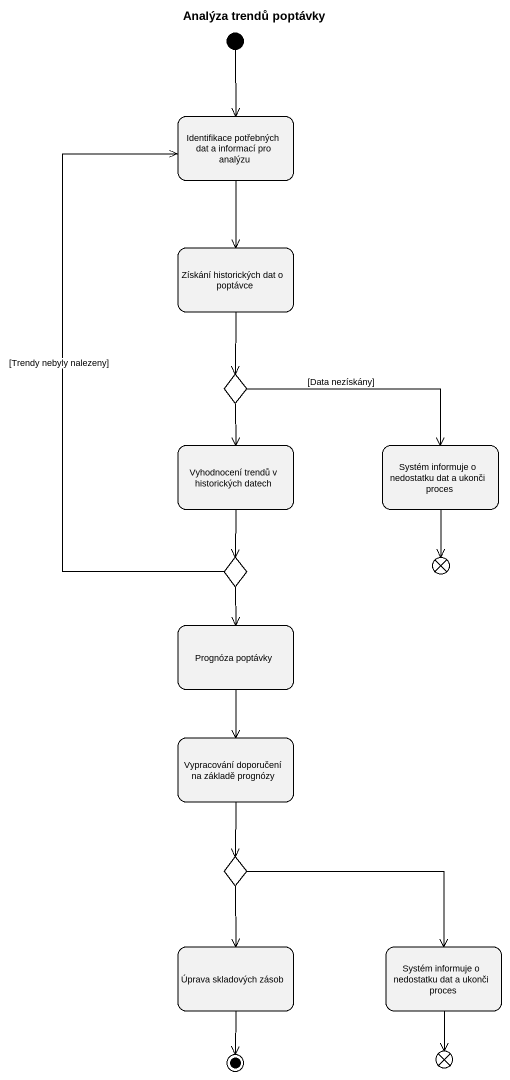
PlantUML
@startuml
title Analýza trendů poptávky
hide empty description
state "Identifikace potřebných dat a informací pro analýzu" as Identifikace_potřebných_dat
state "Získání historických dat o poptávce" as Získání_historických_dat_o
state choice1 <<choice>>
state "Vyhodnocení trendů v historických datech" as Vyhodnocení_trendů_v
state "Systém informuje o nedostatku dat a ukonči proces" as Systém_informuje_o
state choice2 <<choice>>
state flowfinal1 <<end>>
state "Prognóza poptávky" as Prognóza_poptávky
state "Vypracování doporučení na základě prognózy" as Vypracování_doporučení_na
state choice3 <<choice>>
state "Úprava skladových zásob" as Úprava_skladových_zásob
state "Systém informuje o nedostatku dat a ukonči proces" as Systém_informuje_o_2
state flowfinal2 <<end>>
[*] --> Identifikace_potřebných_dat
Identifikace_potřebných_dat --> Získání_historických_dat_o
Získání_historických_dat_o --> choice1
choice1 --> Vyhodnocení_trendů_v
choice1 -right-> Systém_informuje_o : [Data nezískány]
Vyhodnocení_trendů_v --> choice2
Systém_informuje_o --> flowfinal1
choice2 -up-> Identifikace_potřebných_dat : [Trendy nebyly nalezeny]
choice2 --> Prognóza_poptávky
Prognóza_poptávky --> Vypracování_doporučení_na
Vypracování_doporučení_na --> choice3
choice3 --> Úprava_skladových_zásob
choice3 -right-> Systém_informuje_o_2
Systém_informuje_o_2 --> flowfinal2
Úprava_skladových_zásob --> [*]
@enduml
